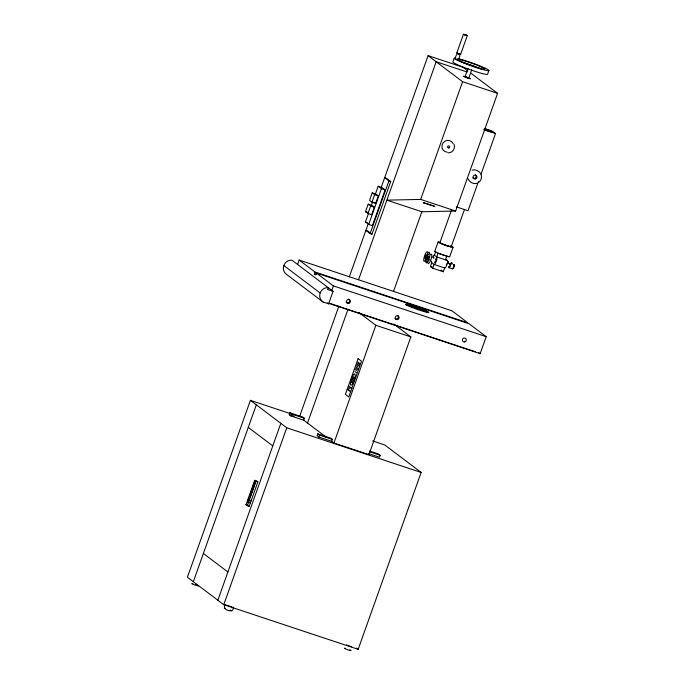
<?xml version="1.0" encoding="UTF-8"?>
<svg xmlns="http://www.w3.org/2000/svg" width="685" height="685" viewBox="0 0 685 685"><rect width="100%" height="100%" fill="white"/><g stroke="black" fill="none" stroke-linecap="round" stroke-linejoin="round"><path stroke-width="1.03" d="M459.429 53.944C460.714 54.124 458.916 61.581 456.501 59.467C453.461 59.193 457.135 53.37 457.922 53.413M458.513 53.824L456.758 53.07L463.462 34.25L464.635 34.524L467.29 35.603L460.585 54.466L458.83 53.935M457.443 53.344L458.196 53.704M457.897 59.86L455.431 58.961M460.585 54.466L459.412 53.867M463.462 34.293L465.62 35.218M467.29 35.646L465.535 35.123M351.491 382.324L353.366 377.067L353.717 380.603L352.167 382.829L351.491 382.324L351.688 379.576L353.366 377.067L354.633 378.026M297.573 264.521L299.165 260.06L451.972 310.827L467.821 322.798L315.023 272.031L299.165 260.06M289.815 413.44L250.402 400.348L187.416 577.232L223.764 604.684L358.161 649.329L421.147 472.444L384.799 444.993L372.674 440.969M193.333 581.702L256.318 404.818M328.363 303.224L480.159 353.648L486.204 336.677L469.088 323.748L316.282 272.99L315.614 274.865L314.346 273.914L315.023 272.031M246.043 504.785L254.751 480.322L256.592 480.93L257.868 481.889L249.152 506.352L246.043 504.785L249.152 506.352M247.371 501.959L248.715 498.2L249.563 498.834L248.218 502.602L247.371 501.959L249.212 502.576M247.311 505.744L256.027 481.281L254.751 480.322M250.059 503.21L251.404 499.451M217.847 600.214L280.833 423.33M331.805 290.371L333.398 285.91L316.282 272.99M303.789 420.23L290.902 415.949L289.216 414.673L289.883 412.79L302.77 417.071L304.457 418.347L303.789 420.23L326.659 437.501M328.62 303.849L333.073 291.33L291.878 260.163A7.895 7.612 -52.9 0 0 286.75 274.557L323.097 302.008L328.62 303.849L327.353 302.89M290.902 415.949L291.57 414.065L289.883 412.79M223.764 604.684L286.75 427.8L250.402 400.348M233.217 607.201C234.535 614.411 220.073 609.282 225.665 604.504M365.533 211.648L368.205 204.139L371.886 205.363L374.31 207.195L371.638 214.705L367.956 213.48L365.533 211.648L367.374 212.256M372.22 192.853L369.549 200.354L371.972 202.186L375.654 203.411L378.325 195.901L375.902 194.078L372.22 192.853L374.644 194.677L378.325 195.901M367.956 213.48L370.628 205.971L368.205 204.139M371.972 202.186L374.644 194.677M375.337 194.18L378.163 186.234L381.845 187.459L385.124 189.899L372.392 225.648L368.71 224.423L365.43 221.983L368.616 213.044M371.09 206.091L372.503 202.118M299.79 415.932L338.852 306.229M349.239 277.048L368.376 223.43M381.117 187.639L428.082 55.639L463.06 67.258L467.915 70.923M368.71 224.423L381.442 188.675L378.163 186.234M370.123 233.576L388.883 180.891L384.662 177.698L386.503 178.305L390.724 181.499L371.964 234.184L370.123 233.576L365.901 230.383L367.742 230.999L371.964 234.184M307.514 423.039L347.989 309.355M358.52 279.78L436.165 61.744L467.144 72.036M331.686 441.294L332.353 439.41L330.667 438.135L317.772 433.853L317.104 435.737L318.799 437.013L331.686 441.294L333.946 443.007L368.924 454.626L410.846 336.917L393.789 324.039M318.799 437.013L319.467 435.129L317.772 433.853M454.215 58.174L452.871 61.941A18.418 1.507 19.6 0 0 469.593 69.502A18.418 1.507 19.6 0 0 487.566 74.314L488.91 70.546M348.374 389.517L349.042 387.633L350.138 388.464M333.946 443.007L375.859 325.298L358.803 312.411M471.143 73.364L497.584 93.331L455.671 211.031L421.857 211.768L386.879 200.148L420.684 199.412L462.598 81.703L428.082 55.639M471.777 69.742L468.763 78.21L466.802 77.688L464.987 76.857L468.001 68.389M393.507 291.399L421.857 211.768M434.752 251.412L438.1 242.002M445.815 259.298L447.348 260.454A4.007 1.01 -71.6 0 1 446.851 264.855A4.007 1.01 -71.6 0 1 444.668 267.981L443.323 271.74L432.697 268.212L430.411 266.482L431.747 262.723A4.007 1.01 -71.6 0 1 431.541 261.165M432.62 257.363A4.007 1.01 -71.6 0 1 434.427 255.197L435.771 251.429M439.907 242.644L451.381 210.423M432.697 268.212L434.042 264.453A4.007 1.01 -71.6 0 0 436.225 261.327A4.007 1.01 -71.6 0 0 436.722 256.926L438.058 253.159L448.684 256.687M445.447 259.82L446.783 256.062M451.244 246.651L464.507 209.396M449.703 256.704L453.059 247.294M369.609 451.072L378.531 454.035L380.226 455.319L379.55 457.195L368.65 453.573M478.378 181.679L468.035 210.74L456.253 206.827M480.879 174.666L495.503 133.584L492.121 131.032L484.269 128.42M478.558 182.424C480.947 180.763 482.094 177.586 481.221 174.795M472.171 170.205C475.279 169.041 478.627 170.736 480.485 173.271M477.025 183.22C473.395 184.548 469.268 182.099 467.975 178.631M464.987 76.857L465.586 76.951M224.32 608.271L224.894 608.297M448.118 152.849C452.46 153.166 455.885 148.148 453.958 144.227M456.758 53.07L457.94 53.344M459.9 54.218L459.147 54.038M345.189 648.207C341.687 647.685 351.962 651.606 351.105 650.39M192.939 583.663C187.613 582.601 202.246 587.824 197.537 585.298M465.175 76.643L463.257 76.24L470.484 78.826L466.065 76.925M232.009 607.021L228.328 605.797M351.679 646.768L346.336 644.868M464.901 34.678L464.147 34.533L464.901 34.884M465.843 35.226L466.605 35.397L465.851 35.012M465.988 77.071L467.427 77.568M462.598 81.703L497.584 93.331M483.721 129.671L495.503 133.584M388.883 180.891L390.724 181.499M420.684 199.412L455.671 211.031M381.442 188.675L385.124 189.899M370.628 205.971L374.31 207.195M365.43 221.983L367.271 222.599M447.348 260.454L436.722 256.926L434.427 255.197M448.898 267.647L452.579 268.871M444.668 267.981L434.042 264.453L431.747 262.723M430.411 266.482L432.338 267.124M314.346 273.914L316.376 274.591M408.457 305.185L427.688 311.572M405.674 304.791L428.947 312.523M333.398 285.91L486.204 336.677M333.073 291.33L327.55 289.498L328.226 287.614A7.895 7.612 -52.9 0 0 323.097 302.008M329.896 303.412L475.339 351.73M375.859 325.298L410.846 336.917M291.57 414.065L304.457 418.347M289.216 414.673L294.165 416.317M319.467 435.129L332.353 439.41M369.318 451.689L380.226 455.319M286.75 427.8L421.147 472.444M256.027 481.281L257.868 481.889M465.124 34.687L465.629 34.866M458.419 53.85L458.924 54.029M195.756 584.596L196.698 584.956M467.872 77.739L468.763 78.21M349.77 649.782L350.532 650.108M226.675 605.112L227.437 605.437M230.109 610.027L230.862 610.361M231.436 610.635L231.873 610.96M374.044 202.186L375.654 203.411M441.037 270.01L443.323 271.74M478.49 352.39L480.159 353.648M283.787 265.523L320.135 292.975M357.912 362.091L359.796 363.512M357.519 363.213L359.402 364.634M357.073 364.454L358.957 365.884M356.628 365.704L357.895 366.663M356.157 367.04L358.041 368.462M355.712 368.282L357.596 369.703M355.232 369.617L356.508 370.576M354.967 371.587L356.508 372.751M348.442 385.801L351.825 388.361M348.537 389.645L349.804 390.596M347.218 389.243L350.6 391.794M248.278 427.397L272.793 445.909M356.474 648.053L358.161 649.329M203.385 553.471L227.9 571.992M457.708 58.499A18.418 1.507 19.6 0 1 486.65 68.902A18.418 1.507 19.6 0 1 473.455 66.625A18.418 1.507 19.6 0 1 454.968 58.028M461.853 62.155A14.077 1.156 19.6 0 1 480.605 68.843M485.014 128.848A6.011 0.497 19.6 0 1 492.121 131.871A6.011 0.497 19.6 0 1 484.963 129.842M450.499 246.129A6.011 0.497 19.6 0 1 446.295 245.418A6.011 0.497 19.6 0 1 440.112 242.584M450.396 246.103A5.891 0.48 19.6 0 1 446.988 245.641A5.891 0.48 19.6 0 1 440.027 242.687M475.484 174.881A2.004 1.935 -52.9 0 1 475.63 177.672A2.004 1.935 -52.9 0 1 472.864 177.912M447.271 152.207A6.011 5.797 -52.9 0 1 442.972 143.045A6.011 5.797 -52.9 0 1 453.11 143.585M450.893 246.043A7.937 0.651 19.6 0 1 450.841 247.002A7.937 0.651 19.6 0 1 440.267 243.261A7.937 0.651 19.6 0 1 440.318 242.302M449.463 256.438A7.937 0.651 19.6 0 1 442.193 254.734A7.937 0.651 19.6 0 1 435.018 251.326M433.305 257.346A2.004 0.505 -71.6 0 1 433.768 258.382M435.454 259.281A2.004 0.505 -71.6 0 1 436.165 259.392A2.004 0.505 -71.6 0 1 435.3 262.09A2.004 0.505 -71.6 0 1 434.59 261.978M429.983 259.872A2.004 0.505 -71.6 0 1 429.778 260.257M428.596 252.491A5.095 1.276 -71.6 0 1 429.581 253.544M426.541 261.747A5.095 1.276 -71.6 0 1 425.616 261.422M430.54 254.674A4.949 1.242 -71.6 0 1 431.096 259.05A4.949 1.242 -71.6 0 1 427.928 262.834M446.586 264.05A2.004 0.505 -71.6 0 1 446.235 265.026M449.66 264.213A2.004 0.505 -71.6 0 1 450.482 263.982A2.004 0.505 -71.6 0 1 449.711 266.671A2.004 0.505 -71.6 0 1 448.898 266.902M453.744 264.864A2.004 0.505 -71.6 0 1 453.787 266.996A2.004 0.505 -71.6 0 1 452.579 268.126M447.613 262.098A2.004 0.505 -71.6 0 1 447.947 263.631M451.295 263.323A2.004 0.505 -71.6 0 1 451.843 263.905M449.66 263.999A2.355 0.591 -71.6 0 1 450.619 263.862A2.355 0.591 -71.6 0 1 449.557 267.159A2.355 0.591 -71.6 0 1 448.786 266.722M447.647 261.85A2.312 0.582 -71.6 0 1 448.033 263.614M453.581 264.83A2.355 0.591 -71.6 0 1 454.292 265.223A2.355 0.591 -71.6 0 1 453.316 268.246A2.355 0.591 -71.6 0 1 452.442 268.374M451.09 263.442A2.312 0.582 -71.6 0 1 451.869 264.273M348.34 299.02A2.004 1.935 -52.9 0 1 349.281 301.982A2.004 1.935 -52.9 0 1 346.173 302.231M397.548 315.442A2.004 1.935 -52.9 0 1 395.759 318.979M395.305 318.756A2.004 1.935 -52.9 0 1 394.928 318.422M254.666 481.469L249.306 496.522L250.153 497.164L255.514 482.103L254.666 481.469M358.118 358.64L345.386 394.389L348.768 396.94L361.492 361.192L358.118 358.64M423.784 202.751L423.253 202.76L434.829 206.416L423.784 202.751M428.313 312.309L428.031 311.932A12.022 0.985 19.6 0 0 415.915 306.846A12.022 0.985 19.6 0 0 405.657 304.226L405.94 304.594A12.022 0.985 19.6 0 0 418.055 309.688A12.022 0.985 19.6 0 0 428.313 312.309M464.516 62.909A14.077 1.156 19.6 0 0 484.817 69.091A14.077 1.156 19.6 0 0 465.346 61.085A14.077 1.156 19.6 0 0 464.516 62.909M475.621 178.896A2.004 1.935 -52.9 0 0 476.332 175.523A2.004 1.935 -52.9 0 0 473.104 176.687A2.004 1.935 -52.9 0 0 475.621 178.896M348.768 303.404A2.004 1.935 -52.9 0 0 349.924 300.15A2.004 1.935 -52.9 0 0 346.584 300.861A2.004 1.935 -52.9 0 0 348.768 303.404M397.523 319.604A2.004 1.935 -52.9 0 0 398.679 316.342A2.004 1.935 -52.9 0 0 395.339 317.052A2.004 1.935 -52.9 0 0 397.523 319.604M464.653 341.909A2.004 1.935 -52.9 0 0 465.817 338.647A2.004 1.935 -52.9 0 0 462.478 339.358A2.004 1.935 -52.9 0 0 464.653 341.909M425.702 259.786A5.095 1.276 -71.6 0 0 427.483 251.772A5.095 1.276 -71.6 0 0 423.989 257.971A5.095 1.276 -71.6 0 0 425.702 259.786M425.719 257.8A2.004 0.505 -71.6 0 0 426.412 254.649A2.004 0.505 -71.6 0 0 425.042 257.08A2.004 0.505 -71.6 0 0 425.719 257.8M427.825 261.713A4.949 1.242 -71.6 0 0 429.795 253.741A4.949 1.242 -71.6 0 0 426.421 259.264A4.949 1.242 -71.6 0 0 427.825 261.713M427.937 259.641A2.004 0.505 -71.6 0 0 428.733 256.421A2.004 0.505 -71.6 0 0 427.371 258.656A2.004 0.505 -71.6 0 0 427.937 259.641M448.812 147.96A1.087 1.045 -52.9 0 0 449.437 146.205A1.087 1.045 -52.9 0 0 447.63 146.59A1.087 1.045 -52.9 0 0 448.812 147.96M352.501 383.891A6.011 1.507 -71.6 0 0 355.018 374.138A6.011 1.507 -71.6 0 0 350.943 380.552A6.011 1.507 -71.6 0 0 352.501 383.891"/></g></svg>
